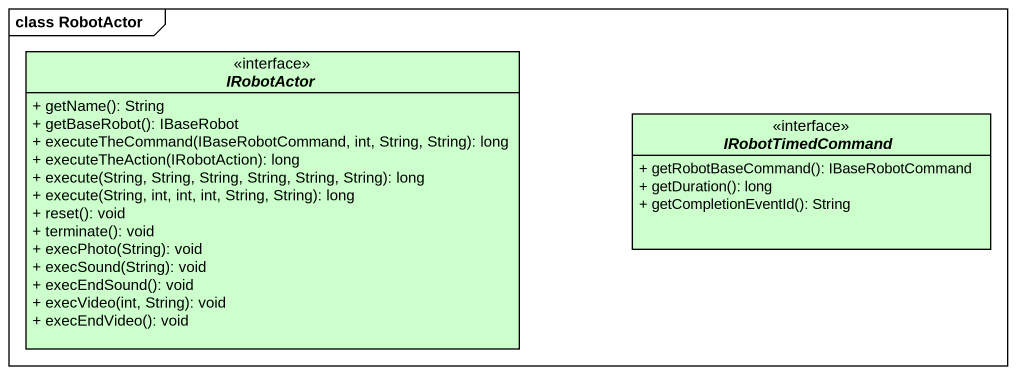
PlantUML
@startuml
mainframe class RobotActor
hide circle
hide empty members
skinparam classAttributeIconSize 0
interface IRobotActor <<interface>> #CCFFCC {
  + getName(): String
  + getBaseRobot(): IBaseRobot
  + executeTheCommand(IBaseRobotCommand, int, String, String): long
  + executeTheAction(IRobotAction): long
  + execute(String, String, String, String, String, String): long
  + execute(String, int, int, int, String, String): long
  + reset(): void
  + terminate(): void
  + execPhoto(String): void
  + execSound(String): void
  + execEndSound(): void
  + execVideo(int, String): void
  + execEndVideo(): void
}
interface IRobotTimedCommand <<interface>> #CCFFCC {
  + getRobotBaseCommand(): IBaseRobotCommand
  + getDuration(): long
  + getCompletionEventId(): String
}
@enduml
